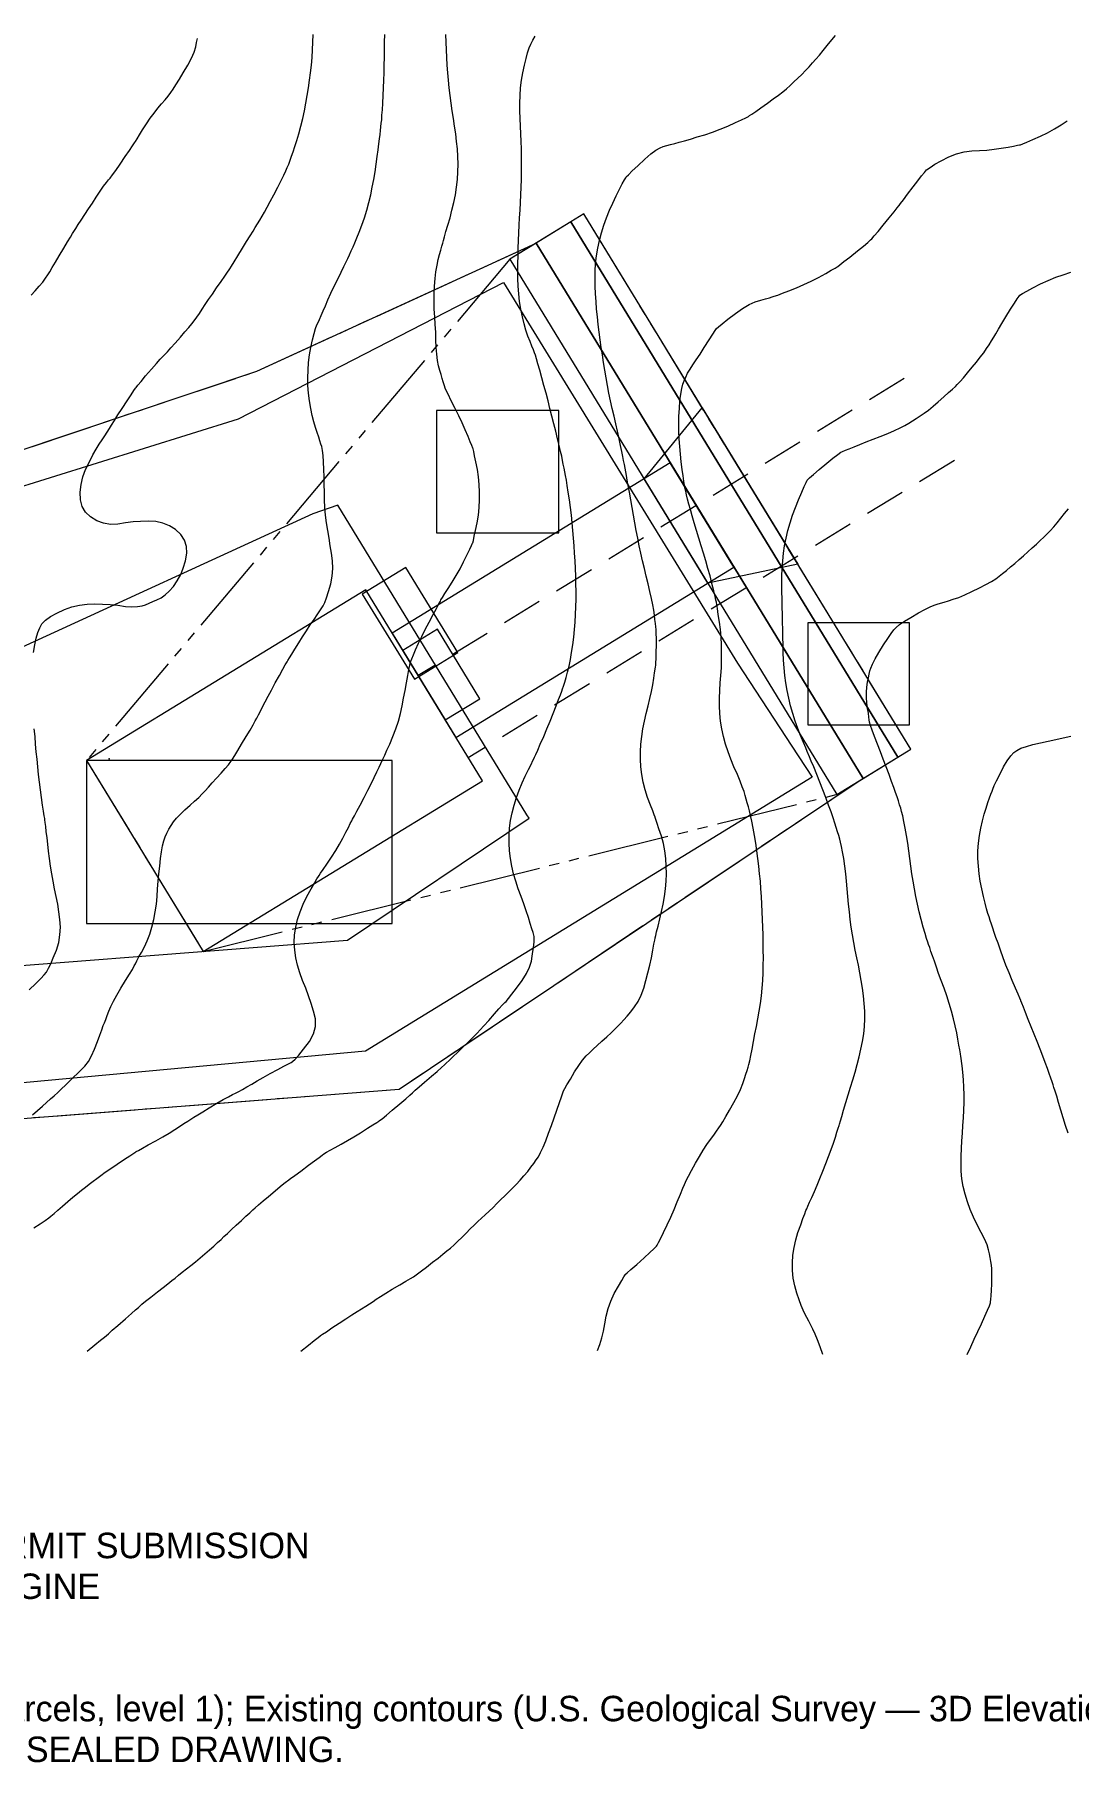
# Model space of a CAD drawing. Extents: x 1291432 to 1291747, y 424085 to 424254.
# Drawn here: x 1291539.1 to 1291641.6, y 424084.6 to 424254.1 of the extents above; entities that cross this region are included whole.
import ezdxf

# ---------------------------------------------------------------- set-up
doc = ezdxf.new("R2010")
doc.units = 0
doc.linetypes.add('DASHED', pattern=[6, 4, -2])
doc.linetypes.add('PHANTOM', pattern=[13, 8, -1, 1, -1, 1, -1])
for name, color, linetype, lineweight in [('C-ANNO-NPLT', 250, 'Continuous', 0), ('C-BLDG-FTPR-N', 6, 'Continuous', 0), ('C-LODS', 30, 'PHANTOM', 0), ('C-PVMT', 8, 'Continuous', 0), ('C-SITE-N', 6, 'Continuous', 0), ('C-STRM-AREA', 150, 'PHANTOM', 0), ('C-TOPO-MAJR-E', 32, 'DASHED', 0), ('C-TOPO-SPOT', 7, 'Continuous', 0), ('C-TOPO-SURF', 253, 'Continuous', 0), ('C-UTIL', 4, 'DASHED', 0), ('L-PLNT-TREE', 90, 'Continuous', 0), ('V-PROP-BNDY', 7, 'Continuous', 0)]:
    doc.layers.add(name, color=color, linetype=linetype, lineweight=lineweight)

msp = doc.modelspace()

# ---------------------------------------------------------------- linework, layer by layer
at = {"layer": 'C-BLDG-FTPR-N'}
msp.add_lwpolyline([(1291583.06, 424180.94), (1291571.61, 424199.67), (1291544.21, 424182.93), (1291555.66, 424164.2), (1291583.06, 424180.94)], close=True, dxfattribs=at)
at = {"layer": 'C-LODS'}
msp.add_lwpolyline([(1291544.21, 424182.93), (1291555.66, 424164.2), (1291617.87, 424179.6), (1291625.12, 424184.03), (1291593.02, 424236.55), (1291591.74, 424235.76), (1291585.77, 424232.11), (1291544.21, 424182.93)], close=True, dxfattribs=at)
at = {"layer": 'C-PVMT'}
for points in [[(1291625.12, 424184.03), (1291593.02, 424236.55), (1291591.74, 424235.76), (1291623.84, 424183.25), (1291625.12, 424184.03)], [(1291620.43, 424181.16), (1291588.33, 424233.68), (1291585.77, 424232.11), (1291617.87, 424179.6), (1291620.43, 424181.16)], [(1291604.63, 424217.54), (1291614.02, 424202.18), (1291605.2, 424200.31), (1291598.95, 424210.55), (1291604.63, 424217.54)], [(1291607.76, 424201.88), (1291601.51, 424212.12), (1291574.2, 424195.43), (1291580.46, 424185.19), (1291607.76, 424201.88)], [(1291576.39, 424190.9), (1291580.65, 424193.51), (1291575.54, 424201.87), (1291571.27, 424199.26), (1291576.39, 424190.9)], [(1291582.83, 424188.98), (1291578.66, 424195.81), (1291575.25, 424193.72), (1291579.42, 424186.9), (1291582.83, 424188.98)]]:
    msp.add_lwpolyline(points, close=True, dxfattribs=at)
at = {"layer": 'C-SITE-N'}
for points in [[(1291615.43, 424181.29), (1291571.59, 424154.41), (1291509.27, 424148.65), (1291481.08, 424168.35), (1291470.03, 424176.03), (1291466.07, 424178.81), (1291457.61, 424184.78), (1291559.13, 424216.44), (1291585.14, 424229.83), (1291608.1, 424192.49), (1291613.44, 424184.32), (1291615.43, 424181.29)], [(1291587.65, 424177.26), (1291587.44, 424177.6), (1291568.89, 424207.96), (1291566.43, 424207.14), (1291508.47, 424180.56), (1291532.74, 424162.41), (1291569.81, 424165.3), (1291587.65, 424177.26)], [(1291544.21, 424166.93), (1291574.21, 424166.93), (1291574.21, 424182.93), (1291544.21, 424182.93), (1291544.21, 424166.93)]]:
    msp.add_lwpolyline(points, close=True, dxfattribs=at)
at = {"layer": 'C-STRM-AREA'}
msp.add_lwpolyline([(1291620.43, 424181.16), (1291574.89, 424150.65), (1291505.6, 424145.25), (1291476.2, 424167.26), (1291465.05, 424175.57), (1291461.08, 424178.54), (1291452.61, 424184.87), (1291560.91, 424221.11), (1291588.33, 424233.68), (1291613.04, 424193.25), (1291618.44, 424184.42), (1291620.43, 424181.16)], close=True, dxfattribs=at)
at = {"layer": 'C-TOPO-MAJR-E'}
for points in [[(1291538.79, 424228.58), (1291539.17, 424229), (1291539.57, 424229.46), (1291539.91, 424229.87), (1291540.19, 424230.25), (1291540.42, 424230.58), (1291540.59, 424230.88), (1291540.83, 424231.28), (1291541.15, 424231.81), (1291541.53, 424232.44), (1291541.97, 424233.19), (1291542.34, 424233.8), (1291542.63, 424234.28), (1291542.84, 424234.62), (1291542.96, 424234.83), (1291543.15, 424235.12), (1291543.39, 424235.5), (1291543.69, 424235.95), (1291544.04, 424236.49), (1291544.41, 424237.05), (1291544.78, 424237.61), (1291545.17, 424238.19), (1291545.56, 424238.78), (1291545.89, 424239.27), (1291546.16, 424239.64), (1291546.37, 424239.91), (1291546.52, 424240.06), (1291546.75, 424240.37), (1291547.08, 424240.82), (1291547.5, 424241.42), (1291548, 424242.17), (1291548.41, 424242.77), (1291548.71, 424243.22), (1291548.91, 424243.52), (1291549, 424243.66), (1291549.17, 424243.93), (1291549.4, 424244.3), (1291549.71, 424244.79), (1291550.09, 424245.39), (1291550.47, 424245.94), (1291550.85, 424246.45), (1291551.22, 424246.92), (1291551.58, 424247.34), (1291551.92, 424247.73), (1291552.21, 424248.11), (1291552.48, 424248.46), (1291552.7, 424248.79), (1291552.98, 424249.22), (1291553.32, 424249.76), (1291553.71, 424250.4), (1291554.15, 424251.15), (1291554.5, 424251.82), (1291554.76, 424252.41), (1291554.93, 424252.93), (1291555.01, 424253.36), (1291555.09, 424253.76)], [(1291538.89, 424148.15), (1291539.4, 424148.59), (1291539.87, 424149), (1291540.29, 424149.38), (1291540.68, 424149.72), (1291541.02, 424150.02), (1291541.38, 424150.35), (1291541.75, 424150.7), (1291542.14, 424151.08), (1291542.55, 424151.47), (1291542.94, 424151.86), (1291543.32, 424152.23), (1291543.69, 424152.59), (1291544.05, 424152.95), (1291544.39, 424153.4), (1291544.7, 424153.95), (1291544.99, 424154.6), (1291545.27, 424155.35), (1291545.5, 424155.98), (1291545.7, 424156.5), (1291545.85, 424156.91), (1291545.97, 424157.2), (1291546.1, 424157.53), (1291546.25, 424157.91), (1291546.41, 424158.32), (1291546.59, 424158.78), (1291546.84, 424159.31), (1291547.17, 424159.91), (1291547.57, 424160.59), (1291548.04, 424161.33), (1291548.42, 424161.95), (1291548.71, 424162.43), (1291548.9, 424162.77), (1291549, 424162.98), (1291549.15, 424163.27), (1291549.35, 424163.65), (1291549.6, 424164.1), (1291549.9, 424164.64), (1291550.17, 424165.23), (1291550.41, 424165.88), (1291550.62, 424166.57), (1291550.8, 424167.32), (1291550.94, 424168.07), (1291551.06, 424168.82), (1291551.14, 424169.57), (1291551.19, 424170.32), (1291551.25, 424171.07), (1291551.32, 424171.81), (1291551.39, 424172.56), (1291551.47, 424173.31), (1291551.56, 424173.97), (1291551.67, 424174.54), (1291551.79, 424175.03), (1291551.93, 424175.42), (1291552.09, 424175.8), (1291552.28, 424176.18), (1291552.5, 424176.54), (1291552.74, 424176.9), (1291553.04, 424177.27), (1291553.42, 424177.67), (1291553.86, 424178.09), (1291554.37, 424178.53), (1291554.82, 424178.94), (1291555.22, 424179.31), (1291555.56, 424179.65), (1291555.84, 424179.96), (1291556.17, 424180.32), (1291556.55, 424180.73), (1291556.97, 424181.19), (1291557.43, 424181.69), (1291557.82, 424182.14), (1291558.13, 424182.51), (1291558.36, 424182.82), (1291558.52, 424183.06), (1291558.75, 424183.42), (1291559.05, 424183.92), (1291559.43, 424184.54), (1291559.89, 424185.29), (1291560.26, 424185.91), (1291560.56, 424186.42), (1291560.77, 424186.81), (1291560.91, 424187.08), (1291561.08, 424187.4), (1291561.27, 424187.77), (1291561.49, 424188.2), (1291561.74, 424188.68), (1291562.03, 424189.23), (1291562.36, 424189.84), (1291562.73, 424190.53), (1291563.14, 424191.27), (1291563.47, 424191.87), (1291563.72, 424192.31), (1291563.89, 424192.6), (1291563.98, 424192.74), (1291564.14, 424192.99), (1291564.37, 424193.37), (1291564.67, 424193.86), (1291565.04, 424194.47), (1291565.42, 424195.07), (1291565.79, 424195.65), (1291566.17, 424196.22), (1291566.54, 424196.77), (1291566.86, 424197.23), (1291567.11, 424197.61), (1291567.31, 424197.89), (1291567.44, 424198.09), (1291567.6, 424198.42), (1291567.77, 424198.9), (1291567.97, 424199.51), (1291568.18, 424200.26), (1291568.32, 424201), (1291568.37, 424201.75), (1291568.34, 424202.5), (1291568.24, 424203.25), (1291568.12, 424204), (1291568.01, 424204.75), (1291567.89, 424205.5), (1291567.76, 424206.24), (1291567.67, 424206.99), (1291567.61, 424207.74), (1291567.57, 424208.49), (1291567.57, 424209.24), (1291567.55, 424209.99), (1291567.53, 424210.74), (1291567.51, 424211.48), (1291567.47, 424212.23), (1291567.43, 424212.86), (1291567.37, 424213.35), (1291567.3, 424213.72), (1291567.22, 424213.97), (1291567.12, 424214.28), (1291567, 424214.66), (1291566.85, 424215.09), (1291566.68, 424215.6), (1291566.52, 424216.16), (1291566.37, 424216.78), (1291566.22, 424217.47), (1291566.09, 424218.22), (1291566, 424218.97), (1291565.94, 424219.72), (1291565.92, 424220.47), (1291565.95, 424221.21), (1291566, 424221.96), (1291566.1, 424222.71), (1291566.23, 424223.46), (1291566.39, 424224.21), (1291566.54, 424224.83), (1291566.68, 424225.32), (1291566.81, 424225.67), (1291566.93, 424225.9), (1291567.07, 424226.2), (1291567.24, 424226.58), (1291567.44, 424227.03), (1291567.66, 424227.54), (1291567.91, 424228.12), (1291568.2, 424228.76), (1291568.53, 424229.45), (1291568.9, 424230.2), (1291569.21, 424230.84), (1291569.48, 424231.39), (1291569.69, 424231.84), (1291569.85, 424232.19), (1291570.02, 424232.55), (1291570.19, 424232.93), (1291570.37, 424233.32), (1291570.55, 424233.71), (1291570.75, 424234.2), (1291570.98, 424234.77), (1291571.22, 424235.44), (1291571.48, 424236.18), (1291571.72, 424236.93), (1291571.93, 424237.68), (1291572.11, 424238.43), (1291572.26, 424239.18), (1291572.4, 424239.93), (1291572.53, 424240.67), (1291572.65, 424241.42), (1291572.75, 424242.17), (1291572.83, 424242.84), (1291572.91, 424243.42), (1291572.97, 424243.92), (1291573.02, 424244.34), (1291573.07, 424244.74), (1291573.11, 424245.11), (1291573.14, 424245.46), (1291573.18, 424245.79), (1291573.21, 424246.23), (1291573.25, 424246.77), (1291573.28, 424247.41), (1291573.32, 424248.16), (1291573.35, 424248.91), (1291573.38, 424249.66), (1291573.41, 424250.4), (1291573.43, 424251.15), (1291573.45, 424251.9), (1291573.46, 424252.65), (1291573.47, 424253.4), (1291573.48, 424254.15)], [(1291539, 424193.52), (1291539.12, 424194.27), (1291539.25, 424194.92), (1291539.42, 424195.48), (1291539.61, 424195.95), (1291539.83, 424196.32), (1291540.18, 424196.68), (1291540.67, 424197.04), (1291541.28, 424197.39), (1291542.03, 424197.74), (1291542.78, 424198), (1291543.53, 424198.17), (1291544.28, 424198.27), (1291545.03, 424198.28), (1291545.77, 424198.26), (1291546.52, 424198.22), (1291547.27, 424198.15), (1291548.02, 424198.05), (1291548.67, 424198.01), (1291549.21, 424198.02), (1291549.66, 424198.09), (1291550, 424198.21), (1291550.36, 424198.35), (1291550.73, 424198.51), (1291551.12, 424198.69), (1291551.53, 424198.89), (1291551.93, 424199.18), (1291552.33, 424199.55), (1291552.73, 424200.01), (1291553.12, 424200.56), (1291553.45, 424201.16), (1291553.71, 424201.8), (1291553.92, 424202.5), (1291554.06, 424203.25), (1291554.03, 424203.93), (1291553.84, 424204.55), (1291553.47, 424205.1), (1291552.94, 424205.58), (1291552.35, 424205.95), (1291551.71, 424206.21), (1291551.01, 424206.36), (1291550.27, 424206.39), (1291549.52, 424206.38), (1291548.77, 424206.33), (1291548.02, 424206.24), (1291547.27, 424206.1), (1291546.55, 424206.09), (1291545.87, 424206.21), (1291545.21, 424206.45), (1291544.59, 424206.82), (1291544.11, 424207.28), (1291543.79, 424207.84), (1291543.62, 424208.49), (1291543.59, 424209.24), (1291543.67, 424209.99), (1291543.84, 424210.74), (1291544.12, 424211.48), (1291544.49, 424212.23), (1291544.84, 424212.9), (1291545.16, 424213.48), (1291545.46, 424213.97), (1291545.74, 424214.38), (1291545.99, 424214.77), (1291546.23, 424215.15), (1291546.46, 424215.5), (1291546.66, 424215.84), (1291546.94, 424216.28), (1291547.29, 424216.83), (1291547.71, 424217.47), (1291548.2, 424218.22), (1291548.59, 424218.8), (1291548.86, 424219.21), (1291549.02, 424219.45), (1291549.07, 424219.52), (1291549.25, 424219.75), (1291549.57, 424220.12), (1291550.01, 424220.65), (1291550.59, 424221.32), (1291551.07, 424221.87), (1291551.45, 424222.29), (1291551.72, 424222.59), (1291551.88, 424222.76), (1291552.14, 424223.03), (1291552.48, 424223.41), (1291552.91, 424223.88), (1291553.42, 424224.46), (1291553.86, 424224.97), (1291554.24, 424225.41), (1291554.54, 424225.77), (1291554.78, 424226.07), (1291555.03, 424226.41), (1291555.29, 424226.78), (1291555.57, 424227.19), (1291555.86, 424227.65), (1291556.19, 424228.15), (1291556.56, 424228.69), (1291556.98, 424229.29), (1291557.44, 424229.93), (1291557.8, 424230.44), (1291558.05, 424230.82), (1291558.21, 424231.05), (1291558.27, 424231.16), (1291558.43, 424231.43), (1291558.69, 424231.85), (1291559.05, 424232.44), (1291559.51, 424233.19), (1291559.91, 424233.84), (1291560.26, 424234.4), (1291560.55, 424234.85), (1291560.77, 424235.21), (1291561, 424235.58), (1291561.23, 424235.95), (1291561.45, 424236.33), (1291561.67, 424236.72), (1291561.93, 424237.2), (1291562.23, 424237.77), (1291562.58, 424238.43), (1291562.97, 424239.18), (1291563.3, 424239.82), (1291563.56, 424240.35), (1291563.76, 424240.78), (1291563.9, 424241.09), (1291564.05, 424241.44), (1291564.19, 424241.81), (1291564.34, 424242.22), (1291564.5, 424242.65), (1291564.66, 424243.16), (1291564.84, 424243.75), (1291565.04, 424244.42), (1291565.24, 424245.17), (1291565.43, 424245.91), (1291565.6, 424246.66), (1291565.75, 424247.41), (1291565.88, 424248.16), (1291566, 424248.91), (1291566.11, 424249.66), (1291566.2, 424250.4), (1291566.28, 424251.15), (1291566.34, 424251.9), (1291566.39, 424252.65), (1291566.43, 424253.4), (1291566.45, 424254.15)], [(1291539.04, 424137.07), (1291539.66, 424137.46), (1291540.14, 424137.78), (1291540.5, 424138.04), (1291540.72, 424138.23), (1291541.02, 424138.48), (1291541.4, 424138.8), (1291541.85, 424139.19), (1291542.37, 424139.65), (1291542.86, 424140.07), (1291543.31, 424140.44), (1291543.73, 424140.77), (1291544.11, 424141.06), (1291544.48, 424141.35), (1291544.86, 424141.64), (1291545.23, 424141.92), (1291545.6, 424142.21), (1291546.05, 424142.54), (1291546.59, 424142.91), (1291547.21, 424143.33), (1291547.92, 424143.8), (1291548.46, 424144.15), (1291548.84, 424144.39), (1291549.05, 424144.53), (1291549.08, 424144.55), (1291549.3, 424144.67), (1291549.69, 424144.89), (1291550.27, 424145.21), (1291551.01, 424145.62), (1291551.7, 424146.01), (1291552.31, 424146.37), (1291552.86, 424146.71), (1291553.34, 424147.02), (1291553.77, 424147.3), (1291554.14, 424147.54), (1291554.46, 424147.75), (1291554.73, 424147.92), (1291555.12, 424148.16), (1291555.63, 424148.47), (1291556.25, 424148.84), (1291557, 424149.29), (1291557.63, 424149.66), (1291558.15, 424149.94), (1291558.55, 424150.15), (1291558.83, 424150.29), (1291559.16, 424150.45), (1291559.53, 424150.66), (1291559.95, 424150.9), (1291560.42, 424151.18), (1291560.96, 424151.5), (1291561.56, 424151.84), (1291562.24, 424152.21), (1291562.99, 424152.61), (1291563.58, 424152.93), (1291564.02, 424153.16), (1291564.31, 424153.31), (1291564.44, 424153.38), (1291564.68, 424153.61), (1291565.04, 424154.02), (1291565.51, 424154.6), (1291566.1, 424155.35), (1291566.49, 424156.1), (1291566.69, 424156.84), (1291566.69, 424157.59), (1291566.5, 424158.34), (1291566.27, 424159.09), (1291566.01, 424159.84), (1291565.72, 424160.59), (1291565.4, 424161.33), (1291565.13, 424162.08), (1291564.91, 424162.83), (1291564.75, 424163.58), (1291564.64, 424164.33), (1291564.6, 424165.08), (1291564.63, 424165.83), (1291564.74, 424166.57), (1291564.93, 424167.32), (1291565.17, 424168.07), (1291565.47, 424168.82), (1291565.84, 424169.57), (1291566.26, 424170.32), (1291566.59, 424170.9), (1291566.83, 424171.31), (1291566.97, 424171.56), (1291567.03, 424171.63), (1291567.18, 424171.86), (1291567.44, 424172.23), (1291567.79, 424172.76), (1291568.25, 424173.43), (1291568.67, 424174.08), (1291569.04, 424174.7), (1291569.37, 424175.3), (1291569.66, 424175.88), (1291569.91, 424176.36), (1291570.1, 424176.73), (1291570.24, 424177.01), (1291570.33, 424177.17), (1291570.5, 424177.49), (1291570.75, 424177.95), (1291571.07, 424178.55), (1291571.47, 424179.3), (1291571.83, 424180), (1291572.16, 424180.65), (1291572.45, 424181.25), (1291572.71, 424181.8), (1291572.93, 424182.26), (1291573.1, 424182.64), (1291573.24, 424182.92), (1291573.33, 424183.12), (1291573.49, 424183.45), (1291573.7, 424183.93), (1291573.97, 424184.54), (1291574.29, 424185.29), (1291574.58, 424186.03), (1291574.82, 424186.78), (1291575.02, 424187.53), (1291575.18, 424188.28), (1291575.33, 424189.03), (1291575.48, 424189.78), (1291575.62, 424190.53), (1291575.75, 424191.27), (1291575.86, 424191.86), (1291575.94, 424192.29), (1291576, 424192.56), (1291576.03, 424192.67), (1291576.13, 424192.91), (1291576.29, 424193.28), (1291576.51, 424193.79), (1291576.79, 424194.43), (1291577.11, 424195.1), (1291577.45, 424195.79), (1291577.83, 424196.51), (1291578.24, 424197.26), (1291578.56, 424197.85), (1291578.8, 424198.29), (1291578.94, 424198.56), (1291579, 424198.68), (1291579.14, 424198.93), (1291579.37, 424199.3), (1291579.69, 424199.8), (1291580.1, 424200.43), (1291580.49, 424201.08), (1291580.87, 424201.74), (1291581.22, 424202.42), (1291581.56, 424203.12), (1291581.83, 424203.65), (1291582.01, 424204.03), (1291582.11, 424204.24), (1291582.13, 424204.29), (1291582.18, 424204.52), (1291582.27, 424204.92), (1291582.4, 424205.5), (1291582.56, 424206.24), (1291582.68, 424206.99), (1291582.75, 424207.74), (1291582.79, 424208.49), (1291582.79, 424209.24), (1291582.75, 424209.99), (1291582.67, 424210.74), (1291582.57, 424211.48), (1291582.42, 424212.23), (1291582.3, 424212.82), (1291582.22, 424213.24), (1291582.16, 424213.49), (1291582.12, 424213.58), (1291582.03, 424213.82), (1291581.87, 424214.19), (1291581.66, 424214.71), (1291581.37, 424215.36), (1291581.07, 424216.04), (1291580.74, 424216.75), (1291580.38, 424217.47), (1291580, 424218.22), (1291579.7, 424218.85), (1291579.46, 424219.37), (1291579.3, 424219.78), (1291579.21, 424220.07), (1291579.12, 424220.41), (1291579.01, 424220.78), (1291578.89, 424221.2), (1291578.76, 424221.65), (1291578.66, 424222.18), (1291578.58, 424222.78), (1291578.53, 424223.46), (1291578.51, 424224.21), (1291578.48, 424224.96), (1291578.44, 424225.7), (1291578.39, 424226.45), (1291578.34, 424227.2), (1291578.32, 424227.95), (1291578.33, 424228.7), (1291578.36, 424229.45), (1291578.43, 424230.2), (1291578.51, 424230.88), (1291578.61, 424231.51), (1291578.73, 424232.07), (1291578.87, 424232.57), (1291578.99, 424233.01), (1291579.1, 424233.38), (1291579.18, 424233.69), (1291579.24, 424233.94), (1291579.35, 424234.31), (1291579.49, 424234.81), (1291579.67, 424235.44), (1291579.89, 424236.18), (1291580.08, 424236.93), (1291580.26, 424237.68), (1291580.41, 424238.43), (1291580.53, 424239.18), (1291580.62, 424239.93), (1291580.67, 424240.67), (1291580.69, 424241.42), (1291580.66, 424242.17), (1291580.62, 424242.92), (1291580.54, 424243.67), (1291580.45, 424244.42), (1291580.33, 424245.17), (1291580.22, 424245.91), (1291580.11, 424246.66), (1291580, 424247.41), (1291579.9, 424248.16), (1291579.81, 424248.91), (1291579.73, 424249.66), (1291579.67, 424250.4), (1291579.61, 424251.15), (1291579.57, 424251.9), (1291579.54, 424252.65), (1291579.51, 424253.4), (1291579.49, 424254.15)], [(1291544.28, 424124.99), (1291545.03, 424125.6), (1291545.59, 424126.06), (1291545.97, 424126.36), (1291546.16, 424126.52), (1291546.16, 424126.52), (1291546.35, 424126.69), (1291546.72, 424127.02), (1291547.28, 424127.5), (1291548.03, 424128.15), (1291548.61, 424128.66), (1291549.03, 424129.04), (1291549.3, 424129.27), (1291549.4, 424129.37), (1291549.64, 424129.58), (1291550.01, 424129.88), (1291550.52, 424130.28), (1291551.17, 424130.78), (1291551.73, 424131.22), (1291552.2, 424131.59), (1291552.59, 424131.9), (1291552.9, 424132.15), (1291553.23, 424132.42), (1291553.61, 424132.72), (1291554.02, 424133.04), (1291554.46, 424133.38), (1291554.91, 424133.74), (1291555.37, 424134.12), (1291555.82, 424134.51), (1291556.28, 424134.91), (1291556.7, 424135.28), (1291557.08, 424135.62), (1291557.41, 424135.93), (1291557.69, 424136.21), (1291558.04, 424136.53), (1291558.44, 424136.91), (1291558.9, 424137.33), (1291559.42, 424137.8), (1291559.86, 424138.21), (1291560.23, 424138.55), (1291560.54, 424138.83), (1291560.77, 424139.04), (1291561.1, 424139.33), (1291561.54, 424139.71), (1291562.08, 424140.16), (1291562.71, 424140.7), (1291563.22, 424141.12), (1291563.59, 424141.43), (1291563.84, 424141.62), (1291563.95, 424141.7), (1291564.22, 424141.9), (1291564.65, 424142.21), (1291565.24, 424142.65), (1291565.98, 424143.21), (1291566.58, 424143.66), (1291567.04, 424143.99), (1291567.34, 424144.21), (1291567.49, 424144.33), (1291567.76, 424144.49), (1291568.13, 424144.7), (1291568.62, 424144.97), (1291569.21, 424145.29), (1291569.82, 424145.63), (1291570.46, 424146.01), (1291571.11, 424146.41), (1291571.79, 424146.84), (1291572.31, 424147.18), (1291572.69, 424147.41), (1291572.91, 424147.55), (1291572.98, 424147.59), (1291573.23, 424147.78), (1291573.64, 424148.12), (1291574.22, 424148.61), (1291574.97, 424149.25), (1291575.54, 424149.74), (1291575.95, 424150.09), (1291576.19, 424150.31), (1291576.26, 424150.38), (1291576.48, 424150.57), (1291576.85, 424150.9), (1291577.38, 424151.35), (1291578.06, 424151.94), (1291578.62, 424152.41), (1291579.04, 424152.79), (1291579.34, 424153.06), (1291579.51, 424153.23), (1291579.79, 424153.49), (1291580.16, 424153.85), (1291580.64, 424154.31), (1291581.21, 424154.87), (1291581.69, 424155.33), (1291582.08, 424155.71), (1291582.37, 424155.99), (1291582.56, 424156.18), (1291582.85, 424156.49), (1291583.22, 424156.9), (1291583.69, 424157.42), (1291584.24, 424158.06), (1291584.69, 424158.56), (1291585.03, 424158.94), (1291585.27, 424159.18), (1291585.4, 424159.29), (1291585.63, 424159.57), (1291585.97, 424160), (1291586.41, 424160.59), (1291586.96, 424161.33), (1291587.38, 424162.02), (1291587.69, 424162.66), (1291587.88, 424163.23), (1291587.96, 424163.74), (1291588.02, 424164.18), (1291588.07, 424164.56), (1291588.11, 424164.86), (1291588.15, 424165.1), (1291588.16, 424165.31), (1291588.16, 424165.5), (1291588.15, 424165.66), (1291588.11, 424165.79), (1291588.04, 424166.05), (1291587.93, 424166.42), (1291587.77, 424166.92), (1291587.58, 424167.53), (1291587.36, 424168.17), (1291587.13, 424168.85), (1291586.87, 424169.57), (1291586.58, 424170.32), (1291586.34, 424171.07), (1291586.12, 424171.81), (1291585.95, 424172.56), (1291585.81, 424173.31), (1291585.72, 424174.06), (1291585.68, 424174.81), (1291585.68, 424175.56), (1291585.74, 424176.3), (1291585.84, 424177.05), (1291585.99, 424177.8), (1291586.18, 424178.55), (1291586.42, 424179.3), (1291586.69, 424180.02), (1291586.97, 424180.72), (1291587.27, 424181.39), (1291587.58, 424182.03), (1291587.84, 424182.54), (1291588.02, 424182.91), (1291588.14, 424183.15), (1291588.19, 424183.26), (1291588.31, 424183.52), (1291588.5, 424183.95), (1291588.75, 424184.54), (1291589.08, 424185.29), (1291589.4, 424186.03), (1291589.71, 424186.78), (1291590.01, 424187.53), (1291590.3, 424188.28), (1291590.54, 424188.9), (1291590.73, 424189.38), (1291590.86, 424189.72), (1291590.94, 424189.94), (1291591.04, 424190.23), (1291591.15, 424190.61), (1291591.28, 424191.06), (1291591.43, 424191.59), (1291591.57, 424192.18), (1291591.7, 424192.82), (1291591.82, 424193.52), (1291591.94, 424194.27), (1291592.03, 424195.02), (1291592.11, 424195.77), (1291592.17, 424196.51), (1291592.22, 424197.26), (1291592.25, 424198.01), (1291592.27, 424198.76), (1291592.27, 424199.51), (1291592.25, 424200.26), (1291592.23, 424201), (1291592.2, 424201.75), (1291592.16, 424202.5), (1291592.12, 424203.25), (1291592.07, 424204), (1291592.01, 424204.75), (1291591.95, 424205.5), (1291591.88, 424206.24), (1291591.8, 424206.99), (1291591.71, 424207.74), (1291591.61, 424208.49), (1291591.5, 424209.24), (1291591.4, 424209.89), (1291591.31, 424210.44), (1291591.23, 424210.89), (1291591.16, 424211.25), (1291591.09, 424211.62), (1291591.01, 424211.99), (1291590.93, 424212.37), (1291590.85, 424212.77), (1291590.74, 424213.25), (1291590.6, 424213.82), (1291590.45, 424214.48), (1291590.26, 424215.23), (1291590.08, 424215.97), (1291589.89, 424216.72), (1291589.7, 424217.47), (1291589.51, 424218.22), (1291589.31, 424218.97), (1291589.11, 424219.72), (1291588.91, 424220.47), (1291588.7, 424221.21), (1291588.52, 424221.83), (1291588.38, 424222.32), (1291588.27, 424222.68), (1291588.18, 424222.91), (1291588.07, 424223.21), (1291587.93, 424223.59), (1291587.75, 424224.03), (1291587.54, 424224.55), (1291587.34, 424225.13), (1291587.16, 424225.76), (1291586.99, 424226.45), (1291586.84, 424227.2), (1291586.72, 424227.95), (1291586.64, 424228.7), (1291586.58, 424229.45), (1291586.56, 424230.2), (1291586.55, 424230.94), (1291586.56, 424231.69), (1291586.57, 424232.44), (1291586.59, 424233.19), (1291586.61, 424233.94), (1291586.65, 424234.69), (1291586.68, 424235.44), (1291586.72, 424236.18), (1291586.76, 424236.93), (1291586.79, 424237.68), (1291586.83, 424238.43), (1291586.87, 424239.18), (1291586.89, 424239.93), (1291586.91, 424240.67), (1291586.91, 424241.42), (1291586.91, 424242.17), (1291586.9, 424242.92), (1291586.87, 424243.67), (1291586.84, 424244.42), (1291586.79, 424245.17), (1291586.76, 424245.91), (1291586.75, 424246.66), (1291586.75, 424247.41), (1291586.77, 424248.16), (1291586.82, 424248.91), (1291586.91, 424249.66), (1291587.03, 424250.4), (1291587.19, 424251.15), (1291587.35, 424251.81), (1291587.5, 424252.37), (1291587.66, 424252.85), (1291587.82, 424253.22), (1291588.02, 424253.6), (1291588.24, 424253.98)], [(1291565.24, 424124.98), (1291565.98, 424125.57), (1291566.55, 424126.01), (1291566.94, 424126.31), (1291567.15, 424126.48), (1291567.18, 424126.5), (1291567.38, 424126.63), (1291567.75, 424126.88), (1291568.3, 424127.25), (1291569.02, 424127.73), (1291569.67, 424128.16), (1291570.25, 424128.53), (1291570.76, 424128.85), (1291571.21, 424129.12), (1291571.62, 424129.38), (1291571.99, 424129.62), (1291572.33, 424129.86), (1291572.64, 424130.08), (1291573.05, 424130.35), (1291573.58, 424130.68), (1291574.22, 424131.06), (1291574.97, 424131.49), (1291575.56, 424131.83), (1291576.01, 424132.1), (1291576.3, 424132.28), (1291576.45, 424132.37), (1291576.7, 424132.56), (1291577.08, 424132.85), (1291577.57, 424133.22), (1291578.17, 424133.69), (1291578.71, 424134.11), (1291579.18, 424134.49), (1291579.59, 424134.81), (1291579.93, 424135.09), (1291580.28, 424135.41), (1291580.66, 424135.76), (1291581.05, 424136.14), (1291581.46, 424136.56), (1291581.86, 424136.96), (1291582.25, 424137.33), (1291582.62, 424137.69), (1291582.98, 424138.01), (1291583.35, 424138.36), (1291583.73, 424138.71), (1291584.11, 424139.08), (1291584.49, 424139.47), (1291584.88, 424139.85), (1291585.26, 424140.23), (1291585.63, 424140.59), (1291586.01, 424140.96), (1291586.39, 424141.34), (1291586.76, 424141.74), (1291587.13, 424142.17), (1291587.51, 424142.61), (1291587.83, 424143.02), (1291588.12, 424143.39), (1291588.36, 424143.73), (1291588.56, 424144.04), (1291588.78, 424144.45), (1291589.02, 424144.98), (1291589.28, 424145.62), (1291589.57, 424146.37), (1291589.85, 424147.11), (1291590.12, 424147.86), (1291590.38, 424148.61), (1291590.63, 424149.36), (1291590.82, 424149.93), (1291590.96, 424150.31), (1291591.03, 424150.51), (1291591.04, 424150.53), (1291591.16, 424150.73), (1291591.37, 424151.1), (1291591.7, 424151.65), (1291592.12, 424152.38), (1291592.52, 424153.01), (1291592.9, 424153.53), (1291593.25, 424153.94), (1291593.57, 424154.25), (1291593.93, 424154.6), (1291594.34, 424154.97), (1291594.78, 424155.38), (1291595.27, 424155.81), (1291595.7, 424156.21), (1291596.07, 424156.56), (1291596.39, 424156.88), (1291596.65, 424157.15), (1291596.95, 424157.47), (1291597.27, 424157.84), (1291597.63, 424158.27), (1291598.01, 424158.75), (1291598.36, 424159.29), (1291598.65, 424159.91), (1291598.91, 424160.59), (1291599.12, 424161.33), (1291599.31, 424162.08), (1291599.49, 424162.83), (1291599.65, 424163.58), (1291599.79, 424164.33), (1291599.9, 424164.9), (1291599.98, 424165.29), (1291600.02, 424165.51), (1291600.03, 424165.54), (1291600.08, 424165.75), (1291600.17, 424166.12), (1291600.31, 424166.67), (1291600.49, 424167.38), (1291600.66, 424168.1), (1291600.8, 424168.83), (1291600.93, 424169.57), (1291601.04, 424170.32), (1291601.1, 424171.07), (1291601.13, 424171.81), (1291601.12, 424172.56), (1291601.07, 424173.31), (1291600.98, 424174.05), (1291600.83, 424174.78), (1291600.64, 424175.5), (1291600.4, 424176.21), (1291600.22, 424176.76), (1291600.09, 424177.13), (1291600.02, 424177.34), (1291600.01, 424177.37), (1291599.92, 424177.59), (1291599.78, 424177.98), (1291599.56, 424178.55), (1291599.28, 424179.3), (1291599.05, 424180.05), (1291598.86, 424180.8), (1291598.72, 424181.54), (1291598.62, 424182.29), (1291598.57, 424183.04), (1291598.57, 424183.79), (1291598.62, 424184.54), (1291598.71, 424185.29), (1291598.83, 424186.03), (1291598.98, 424186.78), (1291599.15, 424187.53), (1291599.34, 424188.28), (1291599.51, 424189), (1291599.65, 424189.7), (1291599.78, 424190.36), (1291599.88, 424191), (1291599.97, 424191.51), (1291600.03, 424191.88), (1291600.06, 424192.13), (1291600.08, 424192.23), (1291600.09, 424192.5), (1291600.11, 424192.93), (1291600.12, 424193.52), (1291600.14, 424194.27), (1291600.14, 424194.9), (1291600.13, 424195.4), (1291600.11, 424195.79), (1291600.08, 424196.05), (1291600.05, 424196.37), (1291600, 424196.75), (1291599.95, 424197.18), (1291599.88, 424197.66), (1291599.79, 424198.21), (1291599.67, 424198.83), (1291599.51, 424199.51), (1291599.33, 424200.26), (1291599.14, 424201), (1291598.97, 424201.75), (1291598.79, 424202.5), (1291598.63, 424203.25), (1291598.47, 424204), (1291598.31, 424204.75), (1291598.17, 424205.5), (1291598.03, 424206.24), (1291597.9, 424206.99), (1291597.76, 424207.74), (1291597.63, 424208.49), (1291597.5, 424209.24), (1291597.38, 424209.89), (1291597.29, 424210.43), (1291597.21, 424210.88), (1291597.14, 424211.23), (1291597.07, 424211.59), (1291597, 424211.96), (1291596.92, 424212.35), (1291596.84, 424212.75), (1291596.74, 424213.24), (1291596.62, 424213.82), (1291596.48, 424214.48), (1291596.32, 424215.23), (1291596.15, 424215.97), (1291595.99, 424216.72), (1291595.82, 424217.47), (1291595.65, 424218.22), (1291595.49, 424218.97), (1291595.34, 424219.72), (1291595.2, 424220.47), (1291595.08, 424221.21), (1291594.96, 424221.96), (1291594.85, 424222.71), (1291594.74, 424223.46), (1291594.63, 424224.21), (1291594.53, 424224.96), (1291594.44, 424225.7), (1291594.36, 424226.45), (1291594.28, 424227.2), (1291594.22, 424227.95), (1291594.17, 424228.7), (1291594.14, 424229.45), (1291594.12, 424230.2), (1291594.13, 424230.94), (1291594.18, 424231.69), (1291594.27, 424232.44), (1291594.39, 424233.19), (1291594.55, 424233.94), (1291594.75, 424234.69), (1291594.99, 424235.44), (1291595.26, 424236.18), (1291595.55, 424236.91), (1291595.86, 424237.62), (1291596.19, 424238.31), (1291596.53, 424238.98), (1291596.8, 424239.5), (1291597, 424239.88), (1291597.13, 424240.1), (1291597.19, 424240.18), (1291597.4, 424240.4), (1291597.78, 424240.77), (1291598.31, 424241.28), (1291599, 424241.93), (1291599.6, 424242.44), (1291600.1, 424242.81), (1291600.51, 424243.05), (1291600.82, 424243.15), (1291601.17, 424243.25), (1291601.54, 424243.36), (1291601.94, 424243.47), (1291602.38, 424243.59), (1291602.89, 424243.73), (1291603.49, 424243.9), (1291604.16, 424244.1), (1291604.91, 424244.32), (1291605.65, 424244.58), (1291606.4, 424244.86), (1291607.15, 424245.17), (1291607.9, 424245.51), (1291608.49, 424245.78), (1291608.91, 424245.99), (1291609.18, 424246.12), (1291609.28, 424246.19), (1291609.52, 424246.35), (1291609.89, 424246.61), (1291610.4, 424246.96), (1291611.05, 424247.41), (1291611.62, 424247.83), (1291612.12, 424248.2), (1291612.55, 424248.54), (1291612.9, 424248.83), (1291613.27, 424249.15), (1291613.64, 424249.5), (1291614.02, 424249.86), (1291614.42, 424250.24), (1291614.79, 424250.62), (1291615.15, 424250.99), (1291615.48, 424251.36), (1291615.8, 424251.73), (1291616.14, 424252.14), (1291616.52, 424252.59), (1291616.92, 424253.08), (1291617.35, 424253.62), (1291617.73, 424254.07)], [(1291594.38, 424125.03), (1291594.59, 424125.63), (1291594.78, 424126.27), (1291594.95, 424126.94), (1291595.09, 424127.65), (1291595.21, 424128.4), (1291595.4, 424129.15), (1291595.66, 424129.88), (1291596, 424130.62), (1291596.42, 424131.35), (1291596.74, 424131.9), (1291596.95, 424132.27), (1291597.07, 424132.47), (1291597.08, 424132.49), (1291597.28, 424132.67), (1291597.65, 424133), (1291598.21, 424133.49), (1291598.94, 424134.14), (1291599.51, 424134.65), (1291599.91, 424135.03), (1291600.14, 424135.26), (1291600.21, 424135.36), (1291600.35, 424135.62), (1291600.57, 424136.05), (1291600.85, 424136.63), (1291601.21, 424137.38), (1291601.55, 424138.13), (1291601.88, 424138.88), (1291602.2, 424139.63), (1291602.5, 424140.38), (1291602.74, 424140.95), (1291602.9, 424141.33), (1291602.99, 424141.54), (1291603.01, 424141.57), (1291603.11, 424141.77), (1291603.31, 424142.14), (1291603.6, 424142.69), (1291603.98, 424143.41), (1291604.36, 424144.08), (1291604.73, 424144.69), (1291605.1, 424145.24), (1291605.47, 424145.74), (1291605.79, 424146.18), (1291606.06, 424146.55), (1291606.27, 424146.87), (1291606.44, 424147.11), (1291606.67, 424147.49), (1291606.96, 424147.99), (1291607.32, 424148.61), (1291607.74, 424149.36), (1291608.1, 424150.04), (1291608.39, 424150.66), (1291608.62, 424151.22), (1291608.78, 424151.71), (1291608.92, 424152.15), (1291609.04, 424152.52), (1291609.15, 424152.84), (1291609.23, 424153.09), (1291609.33, 424153.47), (1291609.43, 424153.97), (1291609.55, 424154.6), (1291609.69, 424155.35), (1291609.82, 424156.1), (1291609.96, 424156.84), (1291610.1, 424157.59), (1291610.24, 424158.34), (1291610.36, 424159.09), (1291610.45, 424159.84), (1291610.53, 424160.59), (1291610.58, 424161.33), (1291610.62, 424162.08), (1291610.64, 424162.83), (1291610.65, 424163.58), (1291610.64, 424164.33), (1291610.63, 424165.08), (1291610.61, 424165.83), (1291610.59, 424166.57), (1291610.57, 424167.32), (1291610.53, 424168.07), (1291610.5, 424168.82), (1291610.45, 424169.57), (1291610.41, 424170.32), (1291610.35, 424171.07), (1291610.27, 424171.81), (1291610.19, 424172.56), (1291610.1, 424173.31), (1291610, 424174.06), (1291609.89, 424174.81), (1291609.76, 424175.56), (1291609.63, 424176.3), (1291609.51, 424176.96), (1291609.39, 424177.53), (1291609.28, 424178), (1291609.18, 424178.38), (1291609.07, 424178.76), (1291608.97, 424179.13), (1291608.86, 424179.5), (1291608.75, 424179.87), (1291608.58, 424180.33), (1291608.36, 424180.89), (1291608.09, 424181.54), (1291607.75, 424182.29), (1291607.45, 424183.04), (1291607.18, 424183.79), (1291606.94, 424184.54), (1291606.74, 424185.29), (1291606.57, 424186.03), (1291606.45, 424186.78), (1291606.38, 424187.53), (1291606.35, 424188.28), (1291606.35, 424189.03), (1291606.37, 424189.78), (1291606.41, 424190.53), (1291606.47, 424191.27), (1291606.52, 424192.02), (1291606.54, 424192.77), (1291606.55, 424193.52), (1291606.53, 424194.27), (1291606.49, 424195.02), (1291606.43, 424195.77), (1291606.34, 424196.51), (1291606.22, 424197.26), (1291606.14, 424197.83), (1291606.08, 424198.22), (1291606.05, 424198.43), (1291606.04, 424198.45), (1291605.99, 424198.65), (1291605.9, 424199.03), (1291605.77, 424199.58), (1291605.6, 424200.3), (1291605.41, 424201.03), (1291605.21, 424201.76), (1291605, 424202.5), (1291604.77, 424203.25), (1291604.54, 424204), (1291604.31, 424204.75), (1291604.08, 424205.5), (1291603.85, 424206.24), (1291603.65, 424206.92), (1291603.48, 424207.54), (1291603.33, 424208.08), (1291603.21, 424208.55), (1291603.11, 424208.98), (1291603.02, 424209.35), (1291602.95, 424209.68), (1291602.9, 424209.95), (1291602.83, 424210.34), (1291602.76, 424210.85), (1291602.67, 424211.48), (1291602.58, 424212.23), (1291602.5, 424212.98), (1291602.43, 424213.73), (1291602.38, 424214.48), (1291602.34, 424215.23), (1291602.34, 424215.97), (1291602.35, 424216.72), (1291602.4, 424217.47), (1291602.46, 424218.22), (1291602.55, 424218.87), (1291602.64, 424219.41), (1291602.74, 424219.85), (1291602.86, 424220.19), (1291603.02, 424220.55), (1291603.21, 424220.93), (1291603.45, 424221.32), (1291603.73, 424221.73), (1291604.06, 424222.22), (1291604.43, 424222.79), (1291604.85, 424223.45), (1291605.32, 424224.19), (1291605.68, 424224.74), (1291605.92, 424225.12), (1291606.04, 424225.31), (1291606.04, 424225.32), (1291606.23, 424225.47), (1291606.61, 424225.77), (1291607.17, 424226.21), (1291607.91, 424226.79), (1291608.6, 424227.27), (1291609.25, 424227.65), (1291609.85, 424227.92), (1291610.4, 424228.08), (1291610.86, 424228.22), (1291611.24, 424228.33), (1291611.52, 424228.41), (1291611.72, 424228.47), (1291612.06, 424228.58), (1291612.53, 424228.76), (1291613.14, 424228.99), (1291613.89, 424229.29), (1291614.62, 424229.61), (1291615.35, 424229.95), (1291616.06, 424230.32), (1291616.77, 424230.72), (1291617.31, 424231.03), (1291617.68, 424231.24), (1291617.89, 424231.36), (1291617.94, 424231.39), (1291618.16, 424231.56), (1291618.55, 424231.87), (1291619.13, 424232.32), (1291619.87, 424232.92), (1291620.47, 424233.4), (1291620.9, 424233.76), (1291621.17, 424234), (1291621.29, 424234.12), (1291621.53, 424234.41), (1291621.9, 424234.84), (1291622.39, 424235.44), (1291623, 424236.18), (1291623.47, 424236.75), (1291623.78, 424237.14), (1291623.95, 424237.34), (1291623.97, 424237.36), (1291624.11, 424237.56), (1291624.39, 424237.94), (1291624.8, 424238.49), (1291625.34, 424239.21), (1291625.8, 424239.81), (1291626.17, 424240.29), (1291626.46, 424240.63), (1291626.67, 424240.86), (1291627.02, 424241.12), (1291627.49, 424241.42), (1291628.11, 424241.76), (1291628.86, 424242.14), (1291629.61, 424242.43), (1291630.35, 424242.63), (1291631.1, 424242.75), (1291631.85, 424242.77), (1291632.58, 424242.82), (1291633.3, 424242.9), (1291634, 424242.99), (1291634.68, 424243.11), (1291635.2, 424243.21), (1291635.58, 424243.28), (1291635.8, 424243.32), (1291635.87, 424243.33), (1291636.1, 424243.42), (1291636.51, 424243.6), (1291637.09, 424243.85), (1291637.84, 424244.17), (1291638.55, 424244.52), (1291639.23, 424244.89), (1291639.87, 424245.28), (1291640.48, 424245.68)], [(1291616.48, 424124.66), (1291616.21, 424125.41), (1291615.96, 424126.07), (1291615.72, 424126.64), (1291615.5, 424127.13), (1291615.31, 424127.52), (1291615.11, 424127.91), (1291614.92, 424128.28), (1291614.73, 424128.65), (1291614.54, 424129), (1291614.35, 424129.45), (1291614.15, 424130), (1291613.94, 424130.65), (1291613.72, 424131.4), (1291613.57, 424132.14), (1291613.49, 424132.89), (1291613.49, 424133.64), (1291613.55, 424134.39), (1291613.66, 424135.14), (1291613.82, 424135.89), (1291614.04, 424136.63), (1291614.31, 424137.38), (1291614.53, 424137.99), (1291614.7, 424138.45), (1291614.82, 424138.77), (1291614.9, 424138.94), (1291615.02, 424139.21), (1291615.18, 424139.59), (1291615.39, 424140.06), (1291615.65, 424140.64), (1291615.92, 424141.26), (1291616.19, 424141.92), (1291616.48, 424142.62), (1291616.78, 424143.37), (1291617.05, 424144.08), (1291617.3, 424144.75), (1291617.52, 424145.39), (1291617.71, 424145.98), (1291617.87, 424146.47), (1291617.99, 424146.84), (1291618.07, 424147.1), (1291618.12, 424147.26), (1291618.21, 424147.56), (1291618.34, 424148.01), (1291618.52, 424148.61), (1291618.75, 424149.36), (1291618.97, 424150.11), (1291619.2, 424150.86), (1291619.42, 424151.6), (1291619.64, 424152.35), (1291619.85, 424153.1), (1291620.04, 424153.85), (1291620.22, 424154.6), (1291620.38, 424155.35), (1291620.5, 424156.1), (1291620.57, 424156.84), (1291620.6, 424157.59), (1291620.59, 424158.34), (1291620.55, 424159.09), (1291620.48, 424159.84), (1291620.38, 424160.59), (1291620.25, 424161.33), (1291620.12, 424162.08), (1291619.98, 424162.83), (1291619.82, 424163.58), (1291619.66, 424164.33), (1291619.52, 424165.08), (1291619.39, 424165.83), (1291619.27, 424166.57), (1291619.17, 424167.32), (1291619.09, 424168.07), (1291619.01, 424168.82), (1291618.94, 424169.57), (1291618.88, 424170.32), (1291618.81, 424171.07), (1291618.73, 424171.81), (1291618.63, 424172.56), (1291618.53, 424173.31), (1291618.42, 424173.95), (1291618.32, 424174.48), (1291618.23, 424174.9), (1291618.14, 424175.22), (1291618.04, 424175.56), (1291617.93, 424175.94), (1291617.8, 424176.34), (1291617.67, 424176.78), (1291617.5, 424177.29), (1291617.29, 424177.88), (1291617.05, 424178.55), (1291616.77, 424179.3), (1291616.48, 424180.05), (1291616.19, 424180.8), (1291615.89, 424181.54), (1291615.59, 424182.29), (1291615.35, 424182.87), (1291615.18, 424183.28), (1291615.08, 424183.51), (1291615.05, 424183.58), (1291614.96, 424183.8), (1291614.8, 424184.17), (1291614.58, 424184.7), (1291614.29, 424185.38), (1291614.02, 424186.08), (1291613.77, 424186.8), (1291613.54, 424187.53), (1291613.32, 424188.28), (1291613.13, 424189.03), (1291612.98, 424189.78), (1291612.85, 424190.53), (1291612.75, 424191.27), (1291612.68, 424192.02), (1291612.63, 424192.77), (1291612.59, 424193.52), (1291612.58, 424194.27), (1291612.57, 424195.02), (1291612.55, 424195.77), (1291612.53, 424196.51), (1291612.51, 424197.26), (1291612.5, 424198.01), (1291612.48, 424198.76), (1291612.46, 424199.51), (1291612.45, 424200.26), (1291612.46, 424201), (1291612.49, 424201.75), (1291612.55, 424202.5), (1291612.62, 424203.25), (1291612.73, 424204), (1291612.88, 424204.75), (1291613.06, 424205.5), (1291613.27, 424206.24), (1291613.51, 424206.99), (1291613.79, 424207.74), (1291614.08, 424208.49), (1291614.41, 424209.24), (1291614.66, 424209.81), (1291614.84, 424210.2), (1291614.94, 424210.42), (1291614.97, 424210.46), (1291615.18, 424210.65), (1291615.56, 424210.98), (1291616.13, 424211.47), (1291616.88, 424212.1), (1291617.48, 424212.6), (1291617.94, 424212.95), (1291618.26, 424213.17), (1291618.42, 424213.24), (1291618.7, 424213.36), (1291619.07, 424213.51), (1291619.55, 424213.7), (1291620.13, 424213.93), (1291620.75, 424214.18), (1291621.41, 424214.44), (1291622.12, 424214.72), (1291622.87, 424215.02), (1291623.52, 424215.3), (1291624.08, 424215.55), (1291624.54, 424215.79), (1291624.91, 424216.02), (1291625.29, 424216.25), (1291625.66, 424216.49), (1291626.04, 424216.74), (1291626.42, 424217), (1291626.84, 424217.31), (1291627.3, 424217.69), (1291627.81, 424218.12), (1291628.37, 424218.61), (1291628.83, 424219.02), (1291629.2, 424219.36), (1291629.49, 424219.63), (1291629.68, 424219.82), (1291629.95, 424220.11), (1291630.28, 424220.48), (1291630.68, 424220.95), (1291631.15, 424221.5), (1291631.57, 424222.02), (1291631.94, 424222.49), (1291632.27, 424222.93), (1291632.55, 424223.33), (1291632.81, 424223.71), (1291633.05, 424224.09), (1291633.26, 424224.45), (1291633.46, 424224.8), (1291633.72, 424225.25), (1291634.05, 424225.8), (1291634.44, 424226.45), (1291634.91, 424227.2), (1291635.28, 424227.79), (1291635.56, 424228.21), (1291635.74, 424228.47), (1291635.83, 424228.57), (1291636.09, 424228.74), (1291636.51, 424228.98), (1291637.09, 424229.3), (1291637.84, 424229.68), (1291638.59, 424230.02), (1291639.34, 424230.33), (1291640.08, 424230.59), (1291640.83, 424230.82)], [(1291630.65, 424124.66), (1291631, 424125.41), (1291631.35, 424126.16), (1291631.71, 424126.9), (1291632.05, 424127.65), (1291632.4, 424128.4), (1291632.66, 424128.99), (1291632.84, 424129.42), (1291632.94, 424129.7), (1291632.95, 424129.81), (1291632.97, 424130.05), (1291633, 424130.43), (1291633.03, 424130.93), (1291633.06, 424131.57), (1291633.08, 424132.13), (1291633.08, 424132.63), (1291633.06, 424133.05), (1291633.03, 424133.41), (1291632.98, 424133.78), (1291632.92, 424134.15), (1291632.85, 424134.53), (1291632.76, 424134.93), (1291632.6, 424135.41), (1291632.36, 424135.98), (1291632.04, 424136.63), (1291631.64, 424137.38), (1291631.28, 424138.13), (1291630.96, 424138.88), (1291630.68, 424139.63), (1291630.44, 424140.38), (1291630.26, 424141.13), (1291630.13, 424141.87), (1291630.07, 424142.62), (1291630.06, 424143.37), (1291630.06, 424144.12), (1291630.09, 424144.87), (1291630.13, 424145.62), (1291630.18, 424146.37), (1291630.23, 424147.11), (1291630.28, 424147.86), (1291630.31, 424148.61), (1291630.35, 424149.36), (1291630.35, 424150.11), (1291630.33, 424150.86), (1291630.29, 424151.6), (1291630.21, 424152.35), (1291630.15, 424152.96), (1291630.1, 424153.41), (1291630.06, 424153.72), (1291630.02, 424153.89), (1291629.98, 424154.16), (1291629.92, 424154.53), (1291629.84, 424155.01), (1291629.74, 424155.6), (1291629.62, 424156.22), (1291629.47, 424156.89), (1291629.3, 424157.59), (1291629.1, 424158.34), (1291628.87, 424159.09), (1291628.64, 424159.84), (1291628.38, 424160.59), (1291628.1, 424161.33), (1291627.85, 424162.03), (1291627.63, 424162.66), (1291627.43, 424163.23), (1291627.25, 424163.75), (1291627.1, 424164.2), (1291626.97, 424164.57), (1291626.86, 424164.88), (1291626.78, 424165.11), (1291626.67, 424165.47), (1291626.52, 424165.96), (1291626.34, 424166.57), (1291626.13, 424167.32), (1291625.93, 424168.07), (1291625.76, 424168.82), (1291625.6, 424169.57), (1291625.47, 424170.32), (1291625.34, 424171.07), (1291625.23, 424171.81), (1291625.13, 424172.56), (1291625.03, 424173.31), (1291624.93, 424174.06), (1291624.82, 424174.81), (1291624.69, 424175.56), (1291624.56, 424176.3), (1291624.44, 424176.95), (1291624.33, 424177.48), (1291624.22, 424177.91), (1291624.13, 424178.24), (1291624.02, 424178.59), (1291623.91, 424178.96), (1291623.77, 424179.36), (1291623.63, 424179.78), (1291623.45, 424180.29), (1291623.23, 424180.88), (1291622.99, 424181.54), (1291622.7, 424182.29), (1291622.42, 424183.04), (1291622.13, 424183.79), (1291621.84, 424184.54), (1291621.55, 424185.29), (1291621.32, 424185.9), (1291621.16, 424186.37), (1291621.07, 424186.7), (1291621.04, 424186.9), (1291621, 424187.18), (1291620.95, 424187.56), (1291620.88, 424188.02), (1291620.8, 424188.57), (1291620.76, 424189.11), (1291620.76, 424189.62), (1291620.8, 424190.12), (1291620.88, 424190.6), (1291620.96, 424191.02), (1291621.04, 424191.4), (1291621.11, 424191.72), (1291621.19, 424191.99), (1291621.36, 424192.38), (1291621.63, 424192.89), (1291621.99, 424193.52), (1291622.45, 424194.27), (1291622.85, 424194.89), (1291623.18, 424195.38), (1291623.46, 424195.74), (1291623.67, 424195.98), (1291624.02, 424196.26), (1291624.5, 424196.59), (1291625.11, 424196.97), (1291625.86, 424197.4), (1291626.49, 424197.74), (1291627.01, 424198), (1291627.41, 424198.17), (1291627.69, 424198.26), (1291628.02, 424198.36), (1291628.4, 424198.47), (1291628.82, 424198.6), (1291629.28, 424198.74), (1291629.82, 424198.93), (1291630.42, 424199.18), (1291631.1, 424199.49), (1291631.85, 424199.85), (1291632.49, 424200.18), (1291633.03, 424200.48), (1291633.46, 424200.76), (1291633.78, 424201.01), (1291634.13, 424201.28), (1291634.5, 424201.58), (1291634.9, 424201.91), (1291635.33, 424202.26), (1291635.75, 424202.63), (1291636.18, 424203), (1291636.61, 424203.39), (1291637.04, 424203.78), (1291637.44, 424204.15), (1291637.81, 424204.5), (1291638.16, 424204.83), (1291638.48, 424205.13), (1291638.81, 424205.47), (1291639.15, 424205.84), (1291639.5, 424206.25), (1291639.85, 424206.7), (1291640.22, 424207.16), (1291640.59, 424207.63)], [(1291538.59, 424160.41), (1291539.22, 424161.04), (1291539.71, 424161.54), (1291540.06, 424161.91), (1291540.28, 424162.16), (1291540.35, 424162.28), (1291540.49, 424162.56), (1291540.69, 424162.99), (1291540.94, 424163.58), (1291541.26, 424164.33), (1291541.48, 424165.08), (1291541.6, 424165.83), (1291541.64, 424166.57), (1291541.58, 424167.32), (1291541.49, 424168.07), (1291541.38, 424168.82), (1291541.24, 424169.57), (1291541.08, 424170.32), (1291540.93, 424171.07), (1291540.8, 424171.81), (1291540.68, 424172.56), (1291540.58, 424173.31), (1291540.49, 424174.03), (1291540.4, 424174.71), (1291540.33, 424175.35), (1291540.26, 424175.97), (1291540.2, 424176.46), (1291540.16, 424176.83), (1291540.12, 424177.09), (1291540.1, 424177.22), (1291540.05, 424177.51), (1291539.99, 424177.95), (1291539.9, 424178.55), (1291539.79, 424179.3), (1291539.69, 424180.05), (1291539.59, 424180.8), (1291539.5, 424181.54), (1291539.43, 424182.29), (1291539.35, 424183.04), (1291539.28, 424183.79), (1291539.21, 424184.54), (1291539.15, 424185.29), (1291539.08, 424186.03)], [(1291640.55, 424146.37), (1291640.31, 424147.11), (1291640.08, 424147.86), (1291639.86, 424148.61), (1291639.63, 424149.36), (1291639.45, 424149.98), (1291639.29, 424150.48), (1291639.17, 424150.85), (1291639.09, 424151.09), (1291638.98, 424151.4), (1291638.85, 424151.77), (1291638.69, 424152.21), (1291638.52, 424152.72), (1291638.31, 424153.28), (1291638.07, 424153.91), (1291637.81, 424154.6), (1291637.51, 424155.35), (1291637.22, 424156.08), (1291636.93, 424156.8), (1291636.65, 424157.51), (1291636.38, 424158.2), (1291636.17, 424158.74), (1291636.02, 424159.11), (1291635.93, 424159.33), (1291635.91, 424159.38), (1291635.81, 424159.61), (1291635.64, 424160.01), (1291635.39, 424160.59), (1291635.07, 424161.33), (1291634.76, 424162.08), (1291634.46, 424162.83), (1291634.18, 424163.58), (1291633.91, 424164.33), (1291633.68, 424164.99), (1291633.48, 424165.57), (1291633.31, 424166.06), (1291633.17, 424166.47), (1291633.04, 424166.86), (1291632.92, 424167.23), (1291632.8, 424167.59), (1291632.68, 424167.93), (1291632.55, 424168.38), (1291632.41, 424168.92), (1291632.25, 424169.57), (1291632.08, 424170.32), (1291631.94, 424171.07), (1291631.83, 424171.81), (1291631.75, 424172.56), (1291631.7, 424173.31), (1291631.71, 424174.06), (1291631.76, 424174.81), (1291631.86, 424175.56), (1291632, 424176.3), (1291632.16, 424177), (1291632.33, 424177.65), (1291632.5, 424178.25), (1291632.69, 424178.79), (1291632.85, 424179.25), (1291632.98, 424179.63), (1291633.09, 424179.92), (1291633.16, 424180.12), (1291633.31, 424180.46), (1291633.54, 424180.93), (1291633.85, 424181.54), (1291634.23, 424182.29), (1291634.58, 424182.9), (1291634.92, 424183.38), (1291635.23, 424183.72), (1291635.53, 424183.92), (1291635.93, 424184.12), (1291636.46, 424184.31), (1291637.09, 424184.49), (1291637.84, 424184.66), (1291638.59, 424184.83), (1291639.34, 424185), (1291640.08, 424185.16), (1291640.83, 424185.31)]]:
    msp.add_lwpolyline(points, dxfattribs=at)
at = {"layer": 'C-TOPO-SPOT'}
msp.add_point((1291546.42, 424183.08), dxfattribs=at)
at = {"layer": 'C-TOPO-SURF'}
msp.add_lwpolyline([(1291623.84, 424183.25), (1291591.74, 424235.76), (1291588.33, 424233.68), (1291620.43, 424181.16), (1291623.84, 424183.25)], close=True, dxfattribs=at)
at = {"layer": 'C-UTIL'}
for points in [[(1291624.48, 424220.41), (1291576.76, 424191.25)], [(1291629.4, 424212.36), (1291581.68, 424183.19)]]:
    msp.add_lwpolyline(points, dxfattribs=at)
at = {"layer": 'L-PLNT-TREE'}
for points in [[(1291578.57, 424205.27), (1291590.57, 424205.27), (1291590.57, 424217.27), (1291578.57, 424217.27), (1291578.57, 424205.27)], [(1291615, 424186.44), (1291625, 424186.44), (1291625, 424196.44), (1291615, 424196.44), (1291615, 424186.44)]]:
    msp.add_lwpolyline(points, close=True, dxfattribs=at)
at = {"layer": 'V-PROP-BNDY'}
msp.add_lwpolyline([(1291620.43, 424181.16), (1291574.89, 424150.65), (1291505.6, 424145.25), (1291476.2, 424167.26), (1291465.05, 424175.57), (1291461.08, 424178.54), (1291452.61, 424184.87), (1291560.91, 424221.11), (1291588.33, 424233.68), (1291613.04, 424193.25), (1291618.44, 424184.42), (1291620.43, 424181.16)], close=True, dxfattribs=at)

# ---------------------------------------------------------------- texts
at = {"layer": 'C-ANNO-NPLT'}
for s, p in [('PRELIMINARY - NOT SEALED - NOT FOR CONSTRUCTION OR PERMIT SUBMISSION', (1291432, 424104.66)), ('GENERATED 2026-09-26T02:46:05.673Z BY KEALEE SITE PLAN ENGINE', (1291432, 424100.66)), ('SOURCES: Parcel boundary — jurisdiction gis (City of Alexandria — parcels, level 1); Existing contours (U.S. Geological Survey — 3D Elevation Program — 3DEP bare-earth DEM — VA_NorthernVA_B22, level 1)', (1291432, 424088.66)), ('THIS FILE IS DATA FOR A LICENSED PROFESSIONAL. IT IS NOT A SEALED DRAWING.', (1291432, 424084.66))]:
    msp.add_text(s, height=2.5, dxfattribs=at).set_placement(p)

doc.saveas('drawing.dxf')
